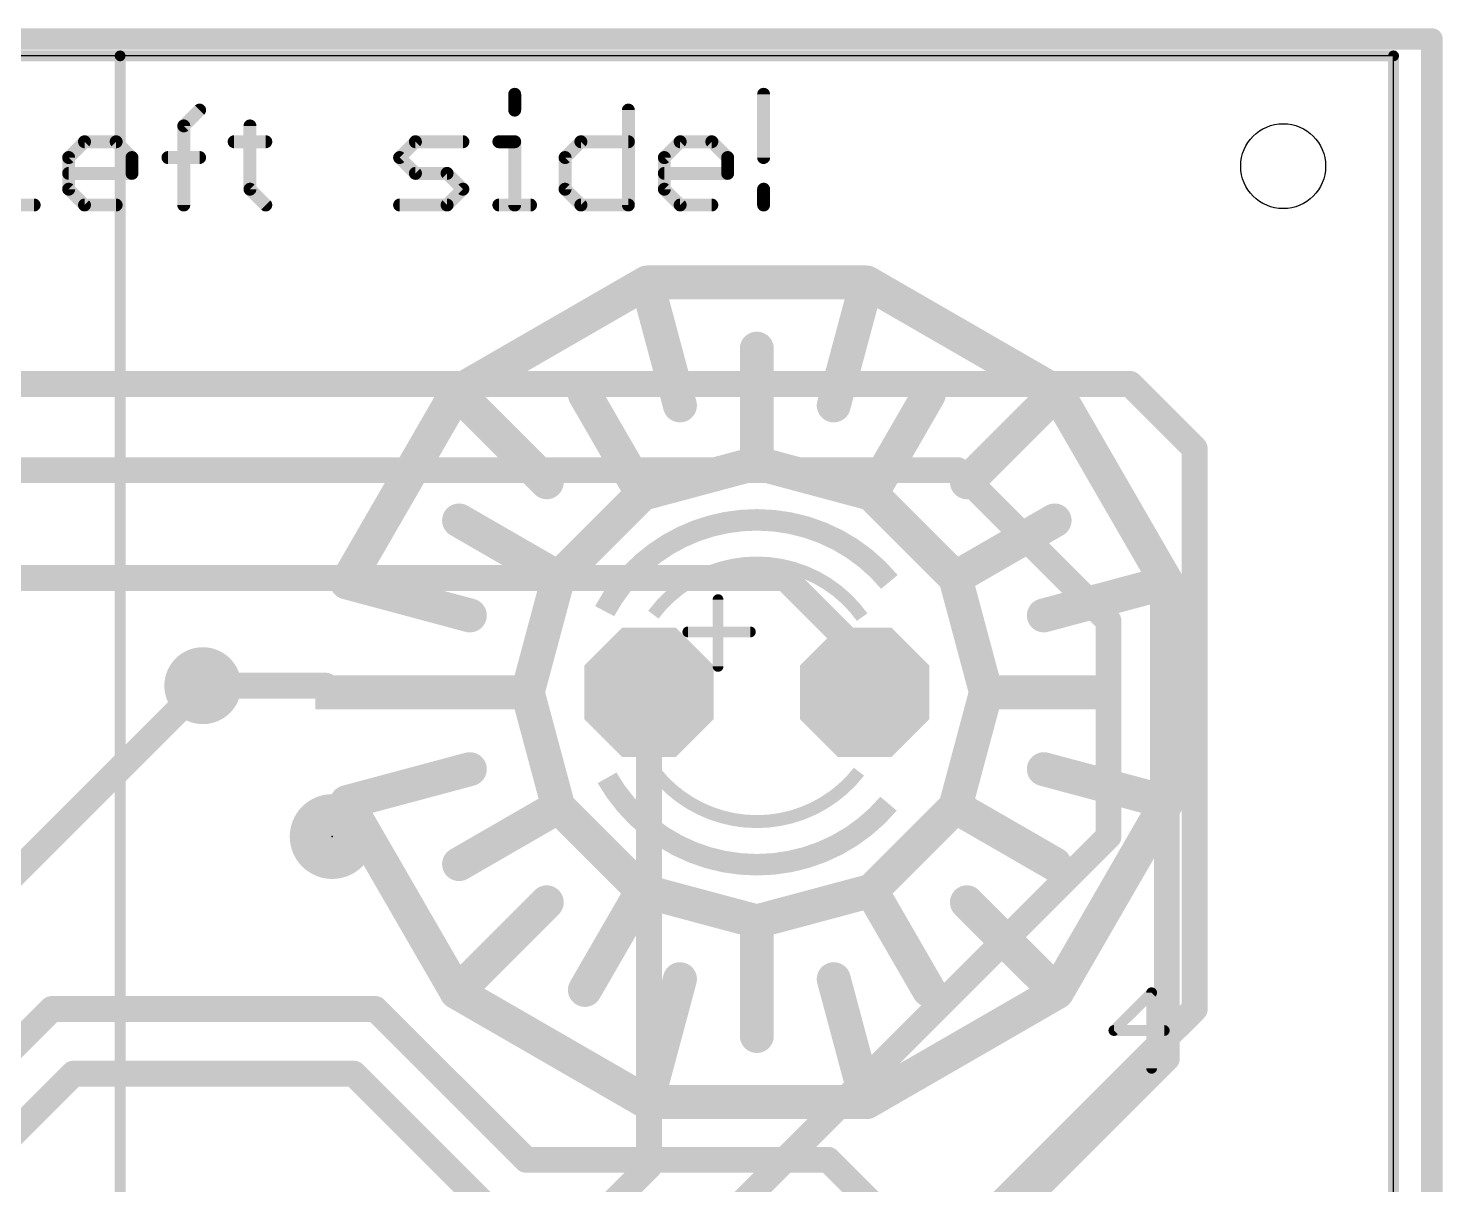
# Model space of a CAD drawing. Extents: x -30.9 to 30.6, y -30.5 to 30.5.
# Drawn here: x 13.95 to 30.61, y 16.73 to 30.35 of the extents above; entities that cross this region are included whole.
import ezdxf

# ---------------------------------------------------------------- set-up
doc = ezdxf.new("R2010")
doc.units = 0
for name, color, linetype in [('1', 12, 'CONTINUOUS'), ('16', 132, 'CONTINUOUS'), ('17', 110, 'CONTINUOUS'), ('18', 110, 'CONTINUOUS'), ('20', 53, 'CONTINUOUS'), ('21', 40, 'CONTINUOUS'), ('24', 6, 'CONTINUOUS'), ('49', 253, 'CONTINUOUS')]:
    doc.layers.add(name, color=color, linetype=linetype)

# ---------------------------------------------------------------- blocks, each defined once
blk = doc.blocks.new('PIE')
at = {"const_width": 0.5}
blk.add_lwpolyline([(0, -0.25, 1), (0, 0.25, 1), (0, -0.25)], format="xyb", dxfattribs=at)
blk = doc.blocks.new('OCTAGONP')
at = {"const_width": 0.5}
blk.add_lwpolyline([(-0.25, -0.1036), (-0.25, 0.1036), (-0.1036, 0.25), (0.1036, 0.25), (0.25, 0.1036), (0.25, -0.1036), (0.1036, -0.25), (-0.1036, -0.25), (-0.25, -0.1036), (-0.25, 0.1036)], dxfattribs=at)
blk = doc.blocks.new('RECT')
blk.add_solid([(-0.5, -0.5), (0.5, -0.5), (-0.5, 0.5), (0.5, 0.5)])
blk = doc.blocks.new('ROUNDV')
at = {"const_width": 0.5}
blk.add_lwpolyline([(0, -0.25, 1), (0, 0.25, 1), (0, -0.25)], format="xyb", dxfattribs=at)

msp = doc.modelspace()

# ---------------------------------------------------------------- linework, layer by layer
at = {"layer": '1'}
for points, const_width in [([(21.2339, 27.3576), (18.9925, 26.0635)], 0.4), ([(21.6221, 25.9087), (21.2339, 27.3576)], 0.4), ([(23.8221, 27.3576), (21.2339, 27.3576)], 0.4), ([(23.4339, 25.9087), (23.8221, 27.3576)], 0.4), ([(26.0635, 26.0635), (23.8221, 27.3576)], 0.4), ([(22.528, 25.228), (22.528, 26.578)], 0.4), ([(18.9925, 26.0635), (17.6984, 23.8221)], 0.4), ([(20.0531, 25.0029), (18.9925, 26.0635)], 0.4), ([(21.178, 24.8663), (20.503, 26.0354)], 0.4), ([(23.878, 24.8663), (24.553, 26.0354)], 0.4), ([(25.0029, 25.0029), (26.0635, 26.0635)], 0.4), ([(27.3576, 23.8221), (26.0635, 26.0635)], 0.4), ([(22.528, 25.228), (21.178, 24.8663)], 0.4), ([(23.878, 24.8663), (22.528, 25.228)], 0.4), ([(21.178, 24.8663), (20.1897, 23.878)], 0.4), ([(24.8663, 23.878), (23.878, 24.8663)], 0.4), ([(20.1897, 23.878), (19.0206, 24.553)], 0.4), ([(24.8663, 23.878), (26.0354, 24.553)], 0.4), ([(19.1473, 23.4339), (17.6984, 23.8221)], 0.4), ([(20.1897, 23.878), (19.828, 22.528)], 0.4), ([(25.228, 22.528), (24.8663, 23.878)], 0.4), ([(25.9087, 23.4339), (27.3576, 23.8221)], 0.4), ([(27.3576, 21.2339), (27.3576, 23.8221)], 0.4), ([(16.002, 22.606), (17.45, 22.606)], 0.3048), ([(17.45, 22.606), (17.528, 22.528)], 0.3048), ([(19.828, 22.528), (17.578, 22.528)], 0.4), ([(19.828, 22.528), (20.1897, 21.178)], 0.4), ([(24.8663, 21.178), (25.228, 22.528)], 0.4), ([(25.228, 22.528), (26.578, 22.528)], 0.4), ([(27.358, 18.214), (27.358, 22.538)], 0.3048), ([(19.1473, 21.6221), (17.6984, 21.2339)], 0.4), ([(25.9087, 21.6221), (27.3576, 21.2339)], 0.4), ([(17.6984, 21.2339), (18.9925, 18.9925)], 0.4), ([(20.1897, 21.178), (19.0206, 20.503)], 0.4), ([(20.1897, 21.178), (21.178, 20.1897)], 0.4), ([(23.878, 20.1897), (24.8663, 21.178)], 0.4), ([(24.8663, 21.178), (26.0354, 20.503)], 0.4), ([(26.0635, 18.9925), (27.3576, 21.2339)], 0.4), ([(21.178, 20.1897), (20.503, 19.0206)], 0.4), ([(21.178, 20.1897), (22.528, 19.828)], 0.4), ([(22.528, 19.828), (23.878, 20.1897)], 0.4), ([(23.878, 20.1897), (24.553, 19.0206)], 0.4), ([(20.0531, 20.0531), (18.9925, 18.9925)], 0.4), ([(25.0029, 20.0531), (26.0635, 18.9925)], 0.4), ([(22.528, 19.828), (22.528, 18.478)], 0.4), ([(21.6221, 19.1473), (21.2339, 17.6984)], 0.4), ([(23.4339, 19.1473), (23.8221, 17.6984)], 0.4), ([(18.9925, 18.9925), (21.2339, 17.6984)], 0.4), ([(23.8221, 17.6984), (26.0635, 18.9925)], 0.4), ([(11.43, 16.002), (14.224, 18.796)], 0.3048), ([(14.224, 18.796), (18.034, 18.796)], 0.3048), ([(18.034, 18.796), (19.812, 17.018)], 0.3048), ([(25.654, 16.51), (27.358, 18.214)], 0.3048), ([(13.208, 16.764), (14.478, 18.034)], 0.3048), ([(14.478, 18.034), (17.78, 18.034)], 0.3048), ([(17.78, 18.034), (19.558, 16.256)], 0.3048), ([(21.2339, 17.6984), (23.8221, 17.6984)], 0.4), ([(19.812, 17.018), (23.368, 17.018)], 0.3048), ([(23.368, 17.018), (24.384, 16.002)], 0.3048)]:
    msp.add_lwpolyline(points, dxfattribs=dict(at, const_width=const_width))
for points, const_width in [([(21.3305, 27.3835, 1), (21.1373, 27.3317)], 0.2), ([(21.2339, 27.4576, 1), (21.2339, 27.2576)], 0.2), ([(21.2839, 27.271, 1), (21.1839, 27.4442)], 0.2), ([(23.8721, 27.4442, 1), (23.7721, 27.271)], 0.2), ([(23.9187, 27.3317, 1), (23.7255, 27.3835)], 0.2), ([(23.8221, 27.2576, 1), (23.8221, 27.4576)], 0.2), ([(22.628, 26.578, 1), (22.428, 26.578)], 0.2), ([(19.0632, 26.1342, 1), (18.9218, 25.9928)], 0.2), ([(18.9425, 26.1501, 1), (19.0425, 25.9769)], 0.2), ([(19.0791, 26.0135, 1), (18.9059, 26.1135)], 0.2), ([(20.5896, 26.0854, 1), (20.4164, 25.9854)], 0.2), ([(24.6396, 25.9854, 1), (24.4664, 26.0854)], 0.2), ([(26.1501, 26.1135, 1), (25.9769, 26.0135)], 0.2), ([(26.1342, 25.9928, 1), (25.9928, 26.1342)], 0.2), ([(26.0135, 25.9769, 1), (26.1135, 26.1501)], 0.2), ([(21.5255, 25.8829, 1), (21.7187, 25.9346)], 0.2), ([(23.3373, 25.9346, 1), (23.5305, 25.8829)], 0.2), ([(22.5539, 25.3246, 1), (22.5021, 25.1314)], 0.2), ([(22.428, 25.228, 1), (22.628, 25.228)], 0.2), ([(22.5539, 25.1314, 1), (22.5021, 25.3246)], 0.2), ([(19.9824, 24.9322, 1), (20.1238, 25.0736)], 0.2), ([(24.9322, 25.0736, 1), (25.0736, 24.9322)], 0.2), ([(21.1521, 24.9629, 1), (21.2039, 24.7697)], 0.2), ([(21.0914, 24.8163, 1), (21.2646, 24.9163)], 0.2), ([(21.2487, 24.7956, 1), (21.1073, 24.937)], 0.2), ([(23.9487, 24.937, 1), (23.8073, 24.7956)], 0.2), ([(23.7914, 24.9163, 1), (23.9646, 24.8163)], 0.2), ([(23.8521, 24.7697, 1), (23.9039, 24.9629)], 0.2), ([(19.0706, 24.6396, 1), (18.9706, 24.4664)], 0.2), ([(26.0854, 24.4664, 1), (25.9854, 24.6396)], 0.2), ([(17.7243, 23.9187, 1), (17.6725, 23.7255)], 0.2), ([(20.119, 23.9487, 1), (20.2604, 23.8073)], 0.2), ([(20.2863, 23.8521, 1), (20.0931, 23.9039)], 0.2), ([(20.1397, 23.7914, 1), (20.2397, 23.9646)], 0.2), ([(24.9629, 23.9039, 1), (24.7697, 23.8521)], 0.2), ([(24.8163, 23.9646, 1), (24.9163, 23.7914)], 0.2), ([(24.7956, 23.8073, 1), (24.937, 23.9487)], 0.2), ([(27.4576, 23.8221, 1), (27.2576, 23.8221)], 0.2), ([(27.3835, 23.7255, 1), (27.3317, 23.9187)], 0.2), ([(17.6118, 23.8721, 1), (17.785, 23.7721)], 0.2), ([(27.271, 23.7721, 1), (27.4442, 23.8721)], 0.2), ([(19.1214, 23.3373, 1), (19.1731, 23.5305)], 0.2), ([(25.8829, 23.5305, 1), (25.9346, 23.3373)], 0.2), ([(16.002, 22.6822, 1), (16.002, 22.5298)], 0.1524), ([(17.5039, 22.6599, 1), (17.3961, 22.5521)], 0.1524), ([(17.45, 22.5298, 1), (17.45, 22.6822)], 0.1524), ([(17.578, 22.628, 1), (17.578, 22.428)], 0.2), ([(19.9246, 22.5539, 1), (19.7314, 22.5021)], 0.2), ([(19.828, 22.428, 1), (19.828, 22.628)], 0.2), ([(25.228, 22.628, 1), (25.228, 22.428)], 0.2), ([(25.3246, 22.5021, 1), (25.1314, 22.5539)], 0.2), ([(26.578, 22.428, 1), (26.578, 22.628)], 0.2), ([(27.4342, 22.538, 1), (27.2818, 22.538)], 0.1524), ([(17.4741, 22.4741, 1), (17.5819, 22.5819)], 0.1524), ([(19.7314, 22.5539, 1), (19.9246, 22.5021)], 0.2), ([(25.1314, 22.5021, 1), (25.3246, 22.5539)], 0.2), ([(19.1731, 21.5255, 1), (19.1214, 21.7187)], 0.2), ([(25.9346, 21.7187, 1), (25.8829, 21.5255)], 0.2), ([(17.785, 21.2839, 1), (17.6118, 21.1839)], 0.2), ([(17.6725, 21.3305, 1), (17.7243, 21.1373)], 0.2), ([(20.2604, 21.2487, 1), (20.119, 21.1073)], 0.2), ([(20.2397, 21.0914, 1), (20.1397, 21.2646)], 0.2), ([(24.9163, 21.2646, 1), (24.8163, 21.0914)], 0.2), ([(24.937, 21.1073, 1), (24.7956, 21.2487)], 0.2), ([(27.2576, 21.2339, 1), (27.4576, 21.2339)], 0.2), ([(27.4442, 21.1839, 1), (27.271, 21.2839)], 0.2), ([(27.3317, 21.1373, 1), (27.3835, 21.3305)], 0.2), ([(20.0931, 21.1521, 1), (20.2863, 21.2039)], 0.2), ([(24.7697, 21.2039, 1), (24.9629, 21.1521)], 0.2), ([(18.9706, 20.5896, 1), (19.0706, 20.4164)], 0.2), ([(25.9854, 20.4164, 1), (26.0854, 20.5896)], 0.2), ([(21.2039, 20.2863, 1), (21.1521, 20.0931)], 0.2), ([(21.2646, 20.1397, 1), (21.0914, 20.2397)], 0.2), ([(21.1073, 20.119, 1), (21.2487, 20.2604)], 0.2), ([(23.9646, 20.2397, 1), (23.7914, 20.1397)], 0.2), ([(23.8073, 20.2604, 1), (23.9487, 20.119)], 0.2), ([(23.9039, 20.0931, 1), (23.8521, 20.2863)], 0.2), ([(20.1238, 19.9824, 1), (19.9824, 20.1238)], 0.2), ([(25.0736, 20.1238, 1), (24.9322, 19.9824)], 0.2), ([(22.628, 19.828, 1), (22.428, 19.828)], 0.2), ([(22.5021, 19.9246, 1), (22.5539, 19.7314)], 0.2), ([(22.5021, 19.7314, 1), (22.5539, 19.9246)], 0.2), ([(21.7187, 19.1214, 1), (21.5255, 19.1731)], 0.2), ([(23.5305, 19.1731, 1), (23.3373, 19.1214)], 0.2), ([(19.0425, 19.0791, 1), (18.9425, 18.9059)], 0.2), ([(18.9218, 19.0632, 1), (19.0632, 18.9218)], 0.2), ([(20.4164, 19.0706, 1), (20.5896, 18.9706)], 0.2), ([(24.4664, 18.9706, 1), (24.6396, 19.0706)], 0.2), ([(25.9928, 18.9218, 1), (26.1342, 19.0632)], 0.2), ([(26.1135, 18.9059, 1), (26.0135, 19.0791)], 0.2), ([(18.9059, 18.9425, 1), (19.0791, 19.0425)], 0.2), ([(25.9769, 19.0425, 1), (26.1501, 18.9425)], 0.2), ([(14.224, 18.8722, 1), (14.224, 18.7198)], 0.1524), ([(14.2779, 18.7421, 1), (14.1701, 18.8499)], 0.1524), ([(18.0879, 18.8499, 1), (17.9801, 18.7421)], 0.1524), ([(18.034, 18.7198, 1), (18.034, 18.8722)], 0.1524), ([(22.428, 18.478, 1), (22.628, 18.478)], 0.2), ([(27.4119, 18.1601, 1), (27.3041, 18.2679)], 0.1524), ([(14.478, 18.1102, 1), (14.478, 17.9578)], 0.1524), ([(14.5319, 17.9801, 1), (14.4241, 18.0879)], 0.1524), ([(17.8339, 18.0879, 1), (17.7261, 17.9801)], 0.1524), ([(17.78, 17.9578, 1), (17.78, 18.1102)], 0.1524), ([(27.2818, 18.214, 1), (27.4342, 18.214)], 0.1524), ([(21.2339, 17.7984, 1), (21.2339, 17.5984)], 0.2), ([(21.1839, 17.6118, 1), (21.2839, 17.785)], 0.2), ([(23.7721, 17.785, 1), (23.8721, 17.6118)], 0.2), ([(23.8221, 17.5984, 1), (23.8221, 17.7984)], 0.2), ([(21.1373, 17.7243, 1), (21.3305, 17.6725)], 0.2), ([(23.7255, 17.6725, 1), (23.9187, 17.7243)], 0.2), ([(19.812, 17.0942, 1), (19.812, 16.9418)], 0.1524), ([(23.4219, 17.0719, 1), (23.3141, 16.9641)], 0.1524), ([(23.368, 16.9418, 1), (23.368, 17.0942)], 0.1524), ([(19.7581, 16.9641, 1), (19.8659, 17.0719)], 0.1524)]:
    msp.add_lwpolyline(points, format="xyb", dxfattribs=dict(at, const_width=const_width))
at = {"layer": '16'}
for points, const_width in [([(30.48, 30.226), (-30.734, 30.226)], 0.254), ([(30.48, -30.226), (30.48, 30.226)], 0.254), ([(6.35, 26.162), (26.924, 26.162)], 0.3048), ([(26.924, 26.162), (27.686, 25.4)], 0.3048), ([(27.686, 25.4), (27.686, 18.796)], 0.3048), ([(8.89, 25.146), (24.892, 25.146)], 0.3048), ([(24.892, 25.146), (26.67, 23.368)], 0.3048), ([(10.146, 23.876), (22.86, 23.876)], 0.3048), ([(22.86, 23.876), (23.798, 22.938)], 0.3048), ([(26.67, 23.368), (26.67, 20.828)], 0.3048), ([(23.798, 22.938), (23.798, 22.528)], 0.3048), ([(12.446, 19.05), (16.002, 22.606)], 0.3048), ([(21.258, 22.528), (21.258, 16.94)], 0.3048), ([(26.67, 20.828), (21.844, 16.002)], 0.3048), ([(27.686, 18.796), (24.892, 16.002)], 0.3048), ([(21.258, 16.94), (20.066, 15.748)], 0.3048)]:
    msp.add_lwpolyline(points, dxfattribs=dict(at, const_width=const_width))
for points, const_width in [([(30.5435, 30.226, 1), (30.4165, 30.226)], 0.127), ([(30.48, 30.1625, 1), (30.48, 30.2895)], 0.127), ([(26.9779, 26.2159, 1), (26.8701, 26.1081)], 0.1524), ([(26.924, 26.0858, 1), (26.924, 26.2382)], 0.1524), ([(27.7622, 25.4, 1), (27.6098, 25.4)], 0.1524), ([(27.6321, 25.3461, 1), (27.7399, 25.4539)], 0.1524), ([(24.9459, 25.1999, 1), (24.8381, 25.0921)], 0.1524), ([(24.892, 25.0698, 1), (24.892, 25.2222)], 0.1524), ([(22.9139, 23.9299, 1), (22.8061, 23.8221)], 0.1524), ([(22.86, 23.7998, 1), (22.86, 23.9522)], 0.1524), ([(26.7462, 23.368, 1), (26.5938, 23.368)], 0.1524), ([(26.6161, 23.3141, 1), (26.7239, 23.4219)], 0.1524), ([(23.8742, 22.938, 1), (23.7218, 22.938)], 0.1524), ([(23.7441, 22.8841, 1), (23.8519, 22.9919)], 0.1524), ([(16.0559, 22.5521, 1), (15.9481, 22.6599)], 0.1524), ([(21.3342, 22.528, 1), (21.1818, 22.528)], 0.1524), ([(23.7218, 22.528, 1), (23.8742, 22.528)], 0.1524), ([(26.5938, 20.828, 1), (26.7462, 20.828)], 0.1524), ([(26.7239, 20.7741, 1), (26.6161, 20.8819)], 0.1524), ([(27.6098, 18.796, 1), (27.7622, 18.796)], 0.1524), ([(27.7399, 18.7421, 1), (27.6321, 18.8499)], 0.1524), ([(21.1818, 16.94, 1), (21.3342, 16.94)], 0.1524), ([(21.3119, 16.8861, 1), (21.2041, 16.9939)], 0.1524)]:
    msp.add_lwpolyline(points, format="xyb", dxfattribs=dict(at, const_width=const_width))
at = {"layer": '20'}
for p, q in [((30.028, 30.028), (-29.972, 30.028)), ((30.028, -29.972), (30.028, 30.028))]:
    msp.add_line(p, q, dxfattribs=at)
msp.add_circle((28.728, 28.728), 0.5, dxfattribs=at)
at = {"layer": '21'}
for points, const_width in [([(19.6758, 29.5752), (19.6758, 29.3888)], 0.1524), ([(22.6078, 29.5752), (22.6078, 28.8295)], 0.1524), ([(15.7778, 29.2023), (15.9643, 29.3888)], 0.1524), ([(21.0147, 29.3888), (21.0147, 28.2702)], 0.1524), ([(15.7778, 28.2702), (15.7778, 29.2023)], 0.1524), ([(16.5574, 29.2023), (16.5574, 28.4566)], 0.1524), ([(14.422, 28.8295), (14.6084, 29.0159)], 0.1524), ([(14.6084, 29.0159), (14.9813, 29.0159)], 0.1524), ([(14.9813, 29.0159), (15.1677, 28.8295)], 0.1524), ([(16.371, 29.0159), (16.7439, 29.0159)], 0.1524), ([(18.32, 28.8295), (18.5064, 29.0159)], 0.1524), ([(18.5064, 29.0159), (19.0657, 29.0159)], 0.1524), ([(19.4894, 29.0159), (19.6758, 29.0159)], 0.1524), ([(19.6758, 29.0159), (19.6758, 28.2702)], 0.1524), ([(20.269, 28.8295), (20.4554, 29.0159)], 0.1524), ([(20.4554, 29.0159), (21.0147, 29.0159)], 0.1524), ([(21.4384, 28.8295), (21.6248, 29.0159)], 0.1524), ([(21.6248, 29.0159), (21.9977, 29.0159)], 0.1524), ([(21.9977, 29.0159), (22.1841, 28.8295)], 0.1524), ([(14.422, 28.4566), (14.422, 28.8295)], 0.1524), ([(15.1677, 28.8295), (15.1677, 28.6431)], 0.1524), ([(15.5914, 28.8295), (15.9643, 28.8295)], 0.1524), ([(18.5064, 28.6431), (18.32, 28.8295)], 0.1524), ([(20.269, 28.4566), (20.269, 28.8295)], 0.1524), ([(21.4384, 28.4566), (21.4384, 28.8295)], 0.1524), ([(22.1841, 28.8295), (22.1841, 28.6431)], 0.1524), ([(15.1677, 28.6431), (14.422, 28.6431)], 0.1524), ([(18.8793, 28.6431), (18.5064, 28.6431)], 0.1524), ([(19.0657, 28.4566), (18.8793, 28.6431)], 0.1524), ([(22.1841, 28.6431), (21.4384, 28.6431)], 0.1524), ([(14.6084, 28.2702), (14.422, 28.4566)], 0.1524), ([(16.5574, 28.4566), (16.7439, 28.2702)], 0.1524), ([(18.8793, 28.2702), (19.0657, 28.4566)], 0.1524), ([(20.4554, 28.2702), (20.269, 28.4566)], 0.1524), ([(21.6248, 28.2702), (21.4384, 28.4566)], 0.1524), ([(22.6078, 28.4566), (22.6078, 28.2702)], 0.1524), ([(13.6424, 28.2702), (14.0153, 28.2702)], 0.1524), ([(14.9813, 28.2702), (14.6084, 28.2702)], 0.1524), ([(18.32, 28.2702), (18.8793, 28.2702)], 0.1524), ([(19.4894, 28.2702), (19.8622, 28.2702)], 0.1524), ([(21.0147, 28.2702), (20.4554, 28.2702)], 0.1524), ([(21.9977, 28.2702), (21.6248, 28.2702)], 0.1524), ([(22.0708, 22.8328), (22.0708, 23.6202)], 0.127), ([(21.7152, 23.2392), (22.4518, 23.2392)], 0.127), ([(27.1784, 18.9873), (26.7335, 18.5424)], 0.127), ([(27.1784, 18.0975), (27.1784, 18.9873)], 0.127), ([(26.7335, 18.5424), (27.3267, 18.5424)], 0.127)]:
    msp.add_lwpolyline(points, dxfattribs=dict(at, const_width=const_width))
for points, const_width in [([(19.7139, 29.5752, 1), (19.6377, 29.5752)], 0.0762), ([(22.6459, 29.5752, 1), (22.5697, 29.5752)], 0.0762), ([(15.9912, 29.3618, 1), (15.9373, 29.4157)], 0.0762), ([(19.6377, 29.3888, 1), (19.7139, 29.3888)], 0.0762), ([(21.0528, 29.3888, 1), (20.9766, 29.3888)], 0.0762), ([(15.8159, 29.2023, 1), (15.7397, 29.2023)], 0.0762), ([(15.7509, 29.2293, 1), (15.8048, 29.1754)], 0.0762), ([(16.5955, 29.2023, 1), (16.5193, 29.2023)], 0.0762), ([(14.6084, 29.054, 1), (14.6084, 28.9778)], 0.0762), ([(14.6354, 28.989, 1), (14.5815, 29.0428)], 0.0762), ([(15.0082, 29.0428, 1), (14.9543, 28.989)], 0.0762), ([(14.9813, 28.9778, 1), (14.9813, 29.054)], 0.0762), ([(16.371, 29.054, 1), (16.371, 28.9778)], 0.0762), ([(16.7439, 28.9778, 1), (16.7439, 29.054)], 0.0762), ([(18.5064, 29.054, 1), (18.5064, 28.9778)], 0.0762), ([(18.5334, 28.989, 1), (18.4795, 29.0428)], 0.0762), ([(19.0657, 28.9778, 1), (19.0657, 29.054)], 0.0762), ([(19.4894, 29.054, 1), (19.4894, 28.9778)], 0.0762), ([(19.7139, 29.0159, 1), (19.6377, 29.0159)], 0.0762), ([(19.6758, 28.9778, 1), (19.6758, 29.054)], 0.0762), ([(20.4554, 29.054, 1), (20.4554, 28.9778)], 0.0762), ([(20.4824, 28.989, 1), (20.4285, 29.0428)], 0.0762), ([(21.0147, 28.9778, 1), (21.0147, 29.054)], 0.0762), ([(21.6248, 29.054, 1), (21.6248, 28.9778)], 0.0762), ([(21.6518, 28.989, 1), (21.5979, 29.0428)], 0.0762), ([(22.0246, 29.0428, 1), (21.9707, 28.989)], 0.0762), ([(21.9977, 28.9778, 1), (21.9977, 29.054)], 0.0762), ([(14.4601, 28.8295, 1), (14.3839, 28.8295)], 0.0762), ([(14.3951, 28.8564, 1), (14.449, 28.8025)], 0.0762), ([(15.2058, 28.8295, 1), (15.1296, 28.8295)], 0.0762), ([(15.1408, 28.8025, 1), (15.1947, 28.8564)], 0.0762), ([(15.5914, 28.8676, 1), (15.5914, 28.7914)], 0.0762), ([(15.9643, 28.7914, 1), (15.9643, 28.8676)], 0.0762), ([(18.3469, 28.8564, 1), (18.2931, 28.8025)], 0.0762), ([(18.2931, 28.8564, 1), (18.3469, 28.8025)], 0.0762), ([(20.3071, 28.8295, 1), (20.2309, 28.8295)], 0.0762), ([(20.2421, 28.8564, 1), (20.2959, 28.8025)], 0.0762), ([(21.4114, 28.8564, 1), (21.4653, 28.8025)], 0.0762), ([(21.4765, 28.8295, 1), (21.4003, 28.8295)], 0.0762), ([(22.2222, 28.8295, 1), (22.146, 28.8295)], 0.0762), ([(22.1572, 28.8025, 1), (22.211, 28.8564)], 0.0762), ([(22.5697, 28.8295, 1), (22.6459, 28.8295)], 0.0762), ([(14.422, 28.6812, 1), (14.422, 28.605)], 0.0762), ([(15.1296, 28.6431, 1), (15.2058, 28.6431)], 0.0762), ([(15.1677, 28.605, 1), (15.1677, 28.6812)], 0.0762), ([(18.5064, 28.6812, 1), (18.5064, 28.605)], 0.0762), ([(18.4795, 28.6161, 1), (18.5334, 28.67)], 0.0762), ([(18.9062, 28.67, 1), (18.8523, 28.6161)], 0.0762), ([(18.8793, 28.605, 1), (18.8793, 28.6812)], 0.0762), ([(21.4384, 28.6812, 1), (21.4384, 28.605)], 0.0762), ([(22.146, 28.6431, 1), (22.2222, 28.6431)], 0.0762), ([(22.1841, 28.605, 1), (22.1841, 28.6812)], 0.0762), ([(14.449, 28.4836, 1), (14.3951, 28.4297)], 0.0762), ([(14.3839, 28.4566, 1), (14.4601, 28.4566)], 0.0762), ([(16.5844, 28.4836, 1), (16.5305, 28.4297)], 0.0762), ([(16.5193, 28.4566, 1), (16.5955, 28.4566)], 0.0762), ([(19.0926, 28.4297, 1), (19.0388, 28.4836)], 0.0762), ([(19.0388, 28.4297, 1), (19.0926, 28.4836)], 0.0762), ([(20.2959, 28.4836, 1), (20.2421, 28.4297)], 0.0762), ([(20.2309, 28.4566, 1), (20.3071, 28.4566)], 0.0762), ([(21.4653, 28.4836, 1), (21.4114, 28.4297)], 0.0762), ([(21.4003, 28.4566, 1), (21.4765, 28.4566)], 0.0762), ([(22.6459, 28.4566, 1), (22.5697, 28.4566)], 0.0762), ([(14.0153, 28.2321, 1), (14.0153, 28.3083)], 0.0762), ([(14.6084, 28.3083, 1), (14.6084, 28.2321)], 0.0762), ([(14.5815, 28.2433, 1), (14.6354, 28.2971)], 0.0762), ([(14.9813, 28.2321, 1), (14.9813, 28.3083)], 0.0762), ([(16.7169, 28.2433, 1), (16.7708, 28.2971)], 0.0762), ([(18.32, 28.3083, 1), (18.32, 28.2321)], 0.0762), ([(18.8523, 28.2971, 1), (18.9062, 28.2433)], 0.0762), ([(18.8793, 28.2321, 1), (18.8793, 28.3083)], 0.0762), ([(19.4894, 28.3083, 1), (19.4894, 28.2321)], 0.0762), ([(19.8622, 28.2321, 1), (19.8622, 28.3083)], 0.0762), ([(20.4554, 28.3083, 1), (20.4554, 28.2321)], 0.0762), ([(20.4285, 28.2433, 1), (20.4824, 28.2971)], 0.0762), ([(21.0147, 28.2321, 1), (21.0147, 28.3083)], 0.0762), ([(21.6248, 28.3083, 1), (21.6248, 28.2321)], 0.0762), ([(21.5979, 28.2433, 1), (21.6518, 28.2971)], 0.0762), ([(21.9977, 28.2321, 1), (21.9977, 28.3083)], 0.0762), ([(15.7397, 28.2702, 1), (15.8159, 28.2702)], 0.0762), ([(19.6377, 28.2702, 1), (19.7139, 28.2702)], 0.0762), ([(20.9766, 28.2702, 1), (21.0528, 28.2702)], 0.0762), ([(22.5697, 28.2702, 1), (22.6459, 28.2702)], 0.0762), ([(22.528, 24.56, 0.277), (20.7351, 23.4842)], 0.254), ([(24.089, 23.8289, 0.2226), (22.528, 24.56)], 0.254), ([(22.528, 24.052, 0.2361), (21.3088, 23.4424)], 0.1524), ([(23.7681, 23.4138, 0.2422), (22.528, 24.052)], 0.1524), ([(22.1026, 23.6202, 1), (22.0391, 23.6202)], 0.0635), ([(21.7152, 23.2709, 1), (21.7152, 23.2075)], 0.0635), ([(22.4518, 23.2075, 1), (22.4518, 23.2709)], 0.0635), ([(22.0391, 22.8328, 1), (22.1026, 22.8328)], 0.0635), ([(21.325, 21.5924, 0.2315), (22.528, 21.004)], 0.1524), ([(22.528, 21.004, 0.2315), (23.731, 21.5924)], 0.1524), ([(20.7637, 21.5198, 0.2691), (22.528, 20.496)], 0.254), ([(22.528, 20.496, 0.2206), (24.0792, 21.2154)], 0.254), ([(27.2101, 18.9873, 1), (27.1466, 18.9873)], 0.0635), ([(27.2008, 18.9648, 1), (27.1559, 19.0097)], 0.0635), ([(26.7335, 18.5741, 1), (26.7335, 18.5106)], 0.0635), ([(26.711, 18.5648, 1), (26.756, 18.5199)], 0.0635), ([(27.3267, 18.5106, 1), (27.3267, 18.5741)], 0.0635), ([(27.1466, 18.0975, 1), (27.2101, 18.0975)], 0.0635)]:
    msp.add_lwpolyline(points, format="xyb", dxfattribs=dict(at, const_width=const_width))
at = {"layer": '24'}
msp.add_point((17.526, 20.828), dxfattribs=at)
at = {"layer": '49', "const_width": 0.127}
for points in [[(0.028, 30.028), (15.028, 30.028)], [(15.028, 30.028), (30.028, 30.028)], [(15.028, 30.028), (15.028, 15.028)], [(30.028, 30.028), (30.028, 15.028)]]:
    msp.add_lwpolyline(points, dxfattribs=at)
at = {"layer": '49', "const_width": 0.0635}
for points in [[(15.0598, 30.028, 1), (14.9962, 30.028)], [(15.028, 30.0598, 1), (15.028, 29.9963)], [(15.028, 29.9963, 1), (15.028, 30.0598)], [(30.0598, 30.028, 1), (29.9963, 30.028)], [(30.028, 29.9963, 1), (30.028, 30.0598)]]:
    msp.add_lwpolyline(points, format="xyb", dxfattribs=at)

# ---------------------------------------------------------------- block references
at = {"layer": '1', "yscale": 0.4}
for p, xscale, rotation in [((27.358, 22.538), 2, 270), ((17.528, 22.528), 0.4, 180)]:
    msp.add_blockref('RECT', p, dxfattribs=dict(at, xscale=xscale, rotation=rotation))
at = {"layer": '16'}
msp.add_blockref('PIE', (17.526, 20.828), dxfattribs=at)
at = {"layer": '17', "xscale": 1.524, "yscale": 1.524}
for p in [(21.258, 22.528), (21.258, 22.528), (23.798, 22.528), (23.798, 22.528)]:
    msp.add_blockref('OCTAGONP', p, dxfattribs=at)
at = {"layer": '18', "xscale": 0.9064, "yscale": 0.9064}
msp.add_blockref('ROUNDV', (16.002, 22.606), dxfattribs=at)
msp.add_blockref('ROUNDV', (16.002, 22.606), dxfattribs=at)

doc.saveas('drawing.dxf')
